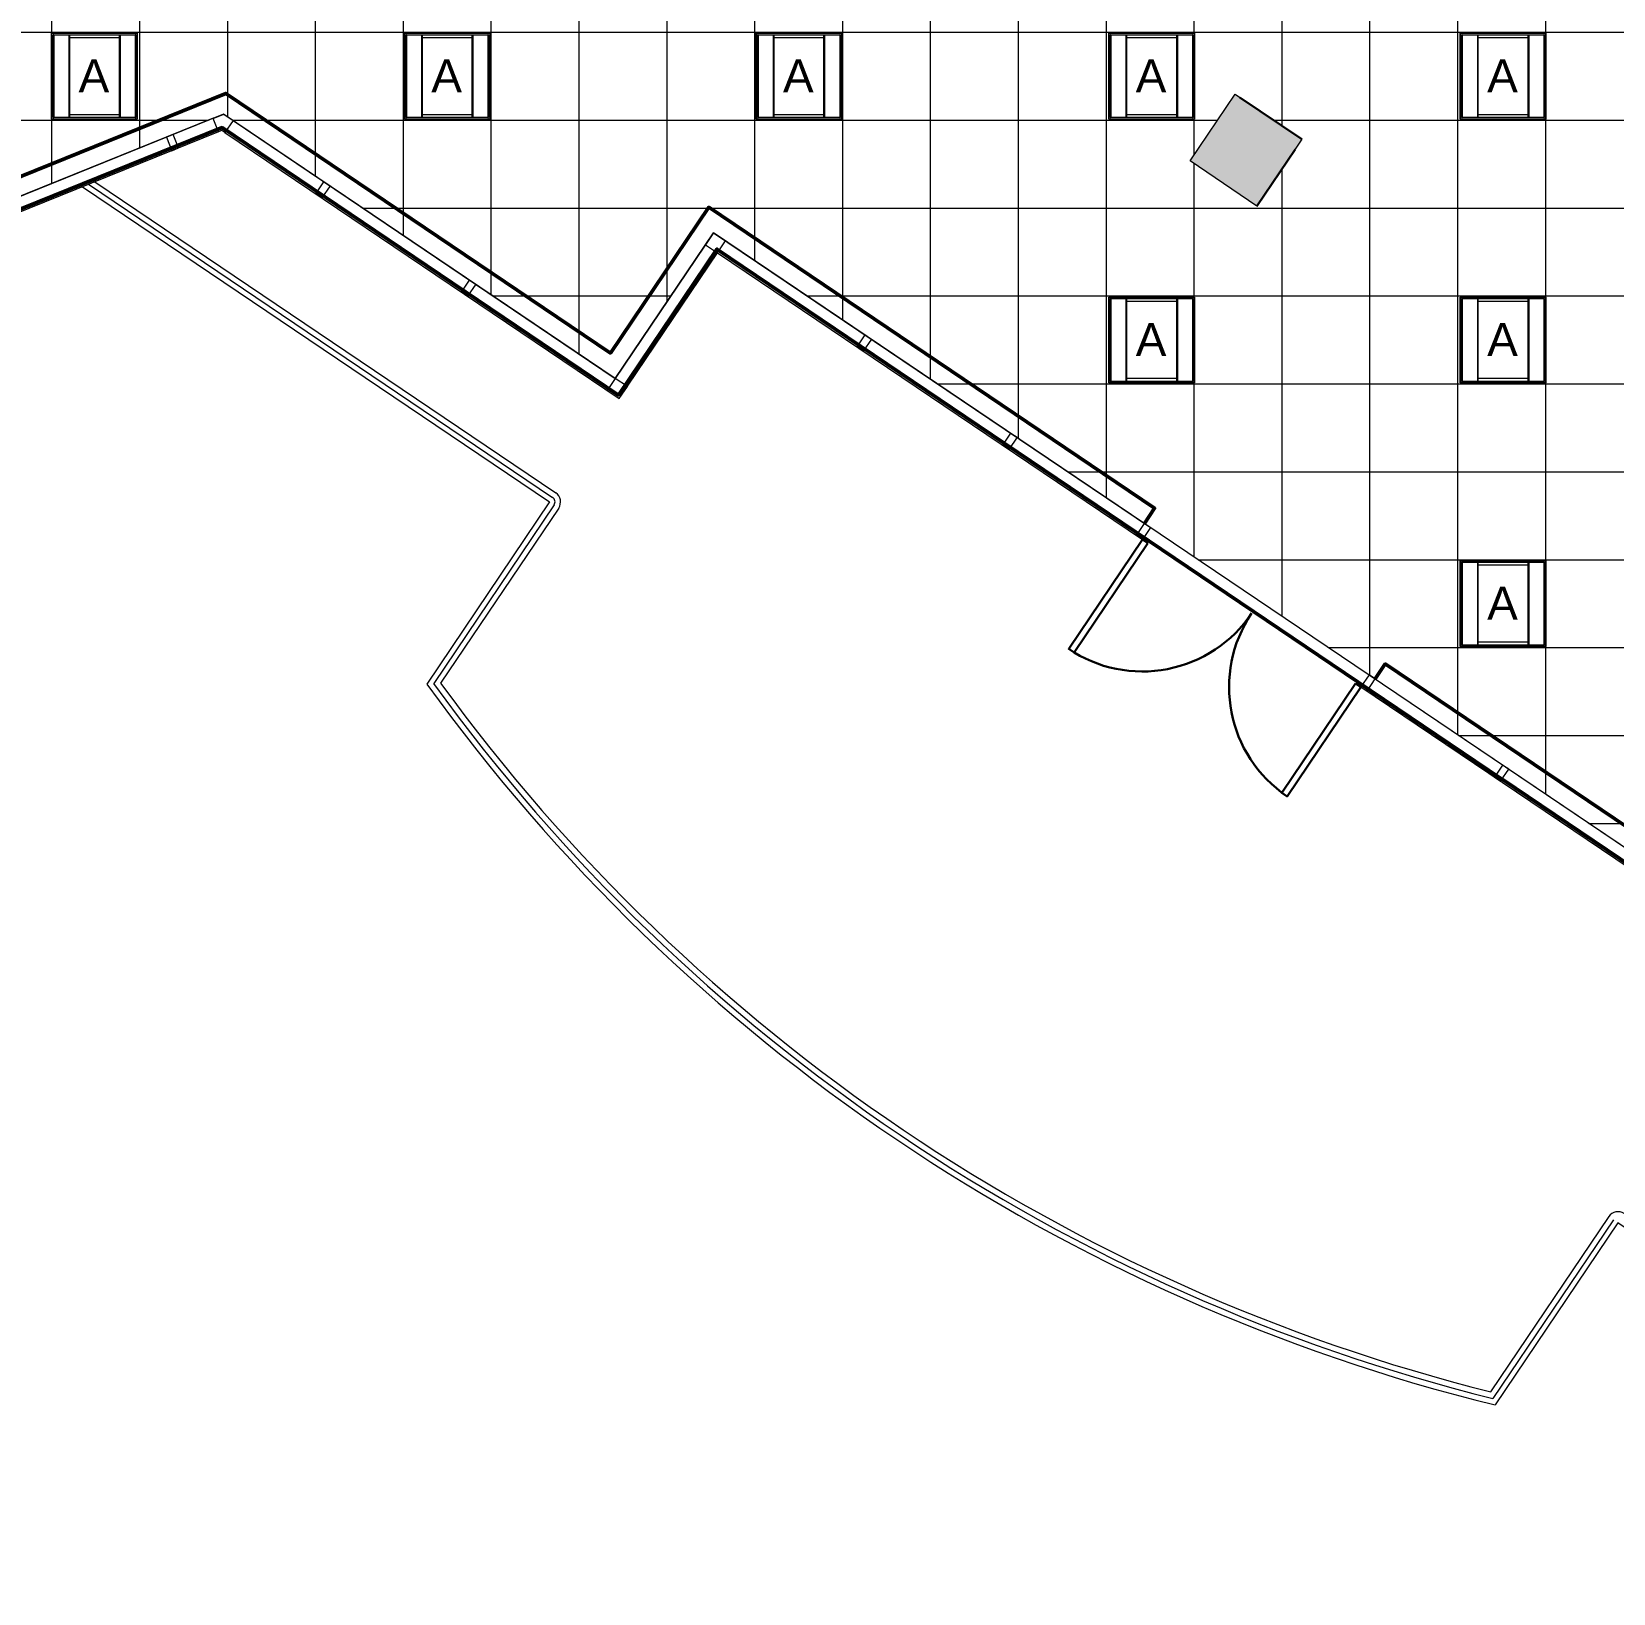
# Model space of a CAD drawing. Header units: inches. Extents: x -285 to 3116, y -17387 to -14851.
# Drawn here: x 718.6 to 1150.6, y -16107.9 to -15681.5 of the extents above; entities that cross this region are included whole.
import ezdxf

# ---------------------------------------------------------------- set-up
doc = ezdxf.new("R2010")
doc.units = ezdxf.units.IN
doc.header["$MEASUREMENT"] = 0
for name, color, linetype, lineweight in [('A-Anno-Note', 130, 'Continuous', 50), ('A-CLNG', 13, 'Continuous', 13), ('A-CLNG-PATT', 13, 'Continuous', 13), ('A-COLS', 250, 'Continuous', 30), ('A-DOOR', 31, 'Continuous', 13), ('A-FLOR-HRAL', 10, 'Continuous', 20), ('A-WALL', 113, 'Continuous', 13), ('A-WALL-PRHT', 130, 'Continuous', 50), ('Chevy Chase Pavilion_9th - 900 _ 910_dwg', 8, 'Continuous', 9), ('E-LITE-EQPM', 33, 'Continuous', 9), ('E-LITE-EQPM-IDEN', 33, 'Continuous', 9), ('S-COLS', 52, 'Continuous', 13)]:
    doc.layers.add(name, color=color, linetype=linetype, lineweight=lineweight)
doc.styles.add('Arial', font='arial.ttf', dxfattribs={"height": 9})

# ---------------------------------------------------------------- blocks, each defined once
blk = doc.blocks.new('Chevy Chase Pavilion_9th - 900 _ 910_dwg-4821032-FIRST FLOOR RCP')
at = {"layer": 'A-Anno-Note', "color": 213, "flags": 128}
for points in [[(1177.1, 2595.31), (1178.46, 2591.93), (1414.07, 2687.14), (1522.33, 2614.1), (1549.2, 2653.93), (1763.66, 2509.24)], [(1763.67, 2509.25), (1842.2, 2456.29), (1815.33, 2416.47), (1943.2, 2330.22)]]:
    blk.add_lwpolyline(points, dxfattribs=at)
at = {"layer": 'A-COLS', "color": 133}
for p, q in [((1692.08, 2695.38), (1709.02, 2683.95)), ((1707.13, 2681.14), (1696.72, 2665.71))]:
    blk.add_line(p, q, dxfattribs=at)
at = {"layer": 'A-DOOR', "color": 133, "lineweight": 30, "flags": 128}
for points in [[(1666.88, 2573.65), (1646.76, 2543.79), (1645.31, 2544.77), (1665.43, 2574.62)], [(1723.67, 2535.34), (1703.53, 2505.5), (1704.97, 2504.52), (1725.12, 2534.36)]]:
    blk.add_lwpolyline(points, close=True, dxfattribs=at)
at = {"layer": 'A-DOOR', "color": 133, "lineweight": 30}
for centre, start, end in [((1665.43, 2574.62), 236.0178, 326.0179), ((1725.12, 2534.36), 145.9774, 235.9774)]:
    blk.add_arc(centre, 36, start, end, dxfattribs=at)
at = {"layer": 'A-FLOR-HRAL', "color": 253}
for p, q in [((1413.1, 2685.97), (677.54, 2388.8)), ((1377.61, 2671.64), (1504.35, 2586.17)), ((1379.29, 2672.32), (1505.19, 2587.41)), ((1504.75, 2584.09), (1471.86, 2535.32)), ((1506, 2583.25), (1473.75, 2535.43)), ((1792.84, 2389.79), (1760.57, 2341.93)), ((1794.09, 2388.94), (1761.17, 2340.15))]:
    blk.add_line(p, q, dxfattribs=at)
at = {"layer": 'A-FLOR-HRAL', "color": 253, "flags": 128}
for points in [[(1411.61, 2689.65), (676.06, 2392.47), (674.2, 2391.72), (675.69, 2388.05), (677.54, 2388.8), (676.06, 2392.47)], [(1417.06, 2689.07), (1521.47, 2618.63), (1519.26, 2615.35), (1522.54, 2613.14), (1524.76, 2616.42), (1521.47, 2618.63), (1548.31, 2658.42), (1667.65, 2577.92)], [(1414.84, 2685.79), (1522.54, 2613.13), (1549.38, 2652.93), (1665.44, 2574.64)], [(1375.94, 2670.97), (1503.51, 2584.93), (1469.96, 2535.18)], [(1946.72, 2331.78), (1819.84, 2417.36), (1846.68, 2457.15), (1844.47, 2453.87), (1841.19, 2456.08), (1843.4, 2459.36), (1846.69, 2457.15), (1727.34, 2537.65)], [(1944.51, 2328.5), (1814.34, 2416.29), (1841.19, 2456.09), (1725.13, 2534.37)], [(1945.33, 2286.93), (1795.33, 2388.11), (1761.77, 2338.36)]]:
    blk.add_lwpolyline(points, dxfattribs=at)
for points in [[(1414.01, 2686.35), (1413.09, 2685.97), (1411.61, 2689.64), (1414.49, 2690.8), (1417.06, 2689.07), (1414.84, 2685.79)], [(1400.69, 2685.24), (1398.83, 2684.5), (1400.32, 2680.82), (1402.17, 2681.57)], [(1441.88, 2672.3), (1443.54, 2671.19), (1441.32, 2667.9), (1439.67, 2669.02)], [(1548.31, 2658.43), (1546.09, 2655.15), (1549.38, 2652.93), (1551.59, 2656.21)], [(1481.68, 2645.47), (1483.33, 2644.35), (1481.12, 2641.07), (1479.46, 2642.18)], [(1589.74, 2630.5), (1591.4, 2629.39), (1589.19, 2626.11), (1587.53, 2627.22)], [(1629.54, 2603.67), (1631.2, 2602.56), (1628.98, 2599.27), (1627.33, 2600.39)], [(1666.02, 2579.07), (1667.68, 2577.96), (1665.46, 2574.67), (1663.81, 2575.79)], [(1729.02, 2536.57), (1727.37, 2537.69), (1725.15, 2534.41), (1726.81, 2533.29)], [(1765.49, 2511.96), (1763.84, 2513.08), (1761.62, 2509.79), (1763.28, 2508.68)]]:
    blk.add_lwpolyline(points, close=True, dxfattribs=at)
at = {"layer": 'A-FLOR-HRAL', "color": 253}
for centre, radius, start, end in [((1503.51, 2584.93), 1.5, 325.9838, 56.0047), ((1503.51, 2584.93), 3, 326.0043, 56.0147), ((1883.54, 2833.62), 510, 215.8143, 256.1862), ((1883.54, 2833.62), 508.42, 215.9268, 256.0727), ((1883.54, 2833.62), 506.8, 216.0418, 255.9577), ((1795.33, 2388.11), 3, 55.9892, 145.9996)]:
    blk.add_arc(centre, radius, start, end, dxfattribs=at)
at = {"layer": 'A-WALL', "color": 133, "lineweight": 30}
for p, q in [((1412.82, 2686.64), (1401.91, 2682.23)), ((1440.06, 2669.61), (1415.23, 2686.36)), ((1400.06, 2681.48), (1357.4, 2664.25)), ((1441.72, 2668.49), (1479.85, 2642.76)), ((1548.79, 2653.33), (1524.15, 2616.81)), ((1549.78, 2653.53), (1587.92, 2627.8)), ((1481.51, 2641.66), (1519.65, 2615.93)), ((1589.58, 2626.7), (1627.72, 2600.97)), ((1629.37, 2599.89), (1664.18, 2576.34)), ((1762.05, 2510.39), (1727.18, 2533.84)), ((1801.81, 2483.53), (1763.67, 2509.25))]:
    blk.add_line(p, q, dxfattribs=at)
at = {"layer": 'A-WALL-PRHT', "color": 213, "flags": 128}
for points in [[(1187.42, 2604.46), (1415.08, 2696.44), (1520.12, 2625.57), (1546.97, 2665.36), (1668.79, 2583.18), (1666.02, 2579.07)], [(1954.29, 2332.7), (1826.78, 2418.71), (1853.62, 2458.5), (1731.79, 2540.68), (1729.02, 2536.57)]]:
    blk.add_lwpolyline(points, dxfattribs=at)
blk = doc.blocks.new('Concrete-Rectangular-Column - 1_10_-4868861-FIRST FLOOR RCP')
at = {"layer": 'S-COLS', "lineweight": 9}
blk.add_hatch(color=7, dxfattribs=at).paths.add_polyline_path([(-11, -11), (11, -11), (11, 11), (-11, 11), (-11, -0.73)], flags=0)
at = {"layer": 'S-COLS', "color": 8, "lineweight": 20}
for p, q in [((-11, 11), (11, 11)), ((-11, -11), (-11, 11)), ((11, 11), (11, -11)), ((11, -11), (-11, -11))]:
    blk.add_line(p, q, dxfattribs=at)
blk = doc.blocks.new('L-Recessed-Axis-Duo - 2 x 2-V5-FIRST FLOOR RCP')
at = {"layer": 'E-LITE-EQPM'}
for p, q in [((-11.7, 11.7), (-11.7, -11.7)), ((11.7, 11.7), (-11.7, 11.7)), ((-11.37, 11.26), (-11.37, 11.27)), ((-11.37, 11.14), (-11.37, 11.26)), ((-11.37, 11.14), (11.38, 11.14)), ((11.32, 11.32), (-11.32, 11.32)), ((-11.32, 11.32), (-11.32, -11.32)), ((11.32, -11.32), (11.32, 11.32)), ((11.38, 11.27), (11.38, 11.26)), ((11.38, 11.26), (11.38, 11.14)), ((11.7, -11.7), (11.7, 11.7)), ((-11.32, 7.03), (11.32, 7.03)), ((-11.32, 7.02), (11.32, 7.02)), ((-11.32, 6.85), (11.32, 6.85)), ((-10.57, 6.86), (-10.57, -6.86)), ((10.57, -6.86), (10.57, 6.86)), ((11.32, -6.85), (-11.32, -6.85)), ((-11.32, -7.02), (11.32, -7.02)), ((-11.32, -7.03), (11.32, -7.03)), ((-11.7, -11.7), (11.7, -11.7)), ((-11.37, -11.26), (-11.37, -11.14)), ((-11.37, -11.14), (11.38, -11.14)), ((-11.37, -11.27), (-11.37, -11.26)), ((-11.32, -11.32), (11.32, -11.32)), ((11.38, -11.14), (11.38, -11.26)), ((11.38, -11.26), (11.38, -11.27))]:
    blk.add_line(p, q, dxfattribs=at)
for points, knots in [([(-11.64, 11.64), (-11.65, 11.65), (-11.65, 11.65), (-11.66, 11.66), (-11.67, 11.67), (-11.68, 11.68), (-11.68, 11.68), (-11.69, 11.69), (-11.69, 11.69), (-11.7, 11.7), (-11.7, 11.7), (-11.7, 11.7), (-11.7, 11.7)], [0, 0, 0, 0, 0.166667, 0.25, 0.333333, 0.416667, 0.5, 0.583333, 0.666667, 0.75, 0.833333, 1, 1, 1, 1]), ([(11.64, 11.64), (11.65, 11.65), (11.65, 11.65), (11.66, 11.66), (11.67, 11.67), (11.68, 11.68), (11.68, 11.68), (11.69, 11.69), (11.69, 11.69), (11.7, 11.7), (11.7, 11.7), (11.7, 11.7), (11.7, 11.7)], [0, 0, 0, 0, 0.166667, 0.25, 0.333333, 0.416667, 0.5, 0.583333, 0.666667, 0.75, 0.833333, 1, 1, 1, 1]), ([(-11.7, -11.7), (-11.7, -11.7), (-11.7, -11.7), (-11.7, -11.7), (-11.69, -11.69), (-11.69, -11.69), (-11.68, -11.68), (-11.68, -11.68), (-11.67, -11.67), (-11.66, -11.66), (-11.65, -11.65), (-11.65, -11.65), (-11.64, -11.64)], [-1, -1, -1, -1, -0.833333, -0.75, -0.666667, -0.583333, -0.5, -0.416667, -0.333333, -0.25, -0.166667, 0, 0, 0, 0]), ([(11.64, -11.64), (11.65, -11.65), (11.65, -11.65), (11.66, -11.66), (11.67, -11.67), (11.68, -11.68), (11.68, -11.68), (11.69, -11.69), (11.69, -11.69), (11.7, -11.7), (11.7, -11.7), (11.7, -11.7), (11.7, -11.7)], [0, 0, 0, 0, 0.166667, 0.25, 0.333333, 0.416667, 0.5, 0.583333, 0.666667, 0.75, 0.833333, 1, 1, 1, 1])]:
    blk.add_open_spline(points, degree=3, knots=knots, dxfattribs=at)
blk = doc.blocks.new('L-Recessed-Axis-Duo - 2 x 2-V7-FIRST FLOOR RCP')
at = {"layer": 'E-LITE-EQPM'}
for p, q in [((-11.7, 11.7), (-11.7, -11.7)), ((11.7, 11.7), (-11.7, 11.7)), ((-11.37, 11.26), (-11.37, 11.27)), ((-11.37, 11.14), (-11.37, 11.26)), ((-11.37, 11.14), (11.38, 11.14)), ((11.32, 11.32), (-11.32, 11.32)), ((-11.32, 11.32), (-11.32, -11.32)), ((11.32, -11.32), (11.32, 11.32)), ((11.38, 11.27), (11.38, 11.26)), ((11.38, 11.26), (11.38, 11.14)), ((11.7, -11.7), (11.7, 11.7)), ((-11.32, 7.03), (11.32, 7.03)), ((-11.32, 7.02), (11.32, 7.02)), ((-11.32, 6.85), (11.32, 6.85)), ((-10.57, 6.86), (-10.57, -6.86)), ((10.57, -6.86), (10.57, 6.86)), ((11.32, -6.85), (-11.32, -6.85)), ((-11.32, -7.02), (11.32, -7.02)), ((-11.32, -7.03), (11.32, -7.03)), ((-11.7, -11.7), (11.7, -11.7)), ((-11.37, -11.26), (-11.37, -11.14)), ((-11.37, -11.14), (11.38, -11.14)), ((-11.37, -11.27), (-11.37, -11.26)), ((-11.32, -11.32), (11.32, -11.32)), ((11.38, -11.14), (11.38, -11.26)), ((11.38, -11.26), (11.38, -11.27))]:
    blk.add_line(p, q, dxfattribs=at)
for points, knots in [([(-11.64, 11.64), (-11.65, 11.65), (-11.65, 11.65), (-11.66, 11.66), (-11.67, 11.67), (-11.68, 11.68), (-11.68, 11.68), (-11.69, 11.69), (-11.69, 11.69), (-11.7, 11.7), (-11.7, 11.7), (-11.7, 11.7), (-11.7, 11.7)], [0, 0, 0, 0, 0.166667, 0.25, 0.333333, 0.416667, 0.5, 0.583333, 0.666667, 0.75, 0.833333, 1, 1, 1, 1]), ([(11.64, 11.64), (11.65, 11.65), (11.65, 11.65), (11.66, 11.66), (11.67, 11.67), (11.68, 11.68), (11.68, 11.68), (11.69, 11.69), (11.69, 11.69), (11.7, 11.7), (11.7, 11.7), (11.7, 11.7), (11.7, 11.7)], [0, 0, 0, 0, 0.166667, 0.25, 0.333333, 0.416667, 0.5, 0.583333, 0.666667, 0.75, 0.833333, 1, 1, 1, 1]), ([(-11.7, -11.7), (-11.7, -11.7), (-11.7, -11.7), (-11.7, -11.7), (-11.69, -11.69), (-11.69, -11.69), (-11.68, -11.68), (-11.68, -11.68), (-11.67, -11.67), (-11.66, -11.66), (-11.65, -11.65), (-11.65, -11.65), (-11.64, -11.64)], [-1, -1, -1, -1, -0.833333, -0.75, -0.666667, -0.583333, -0.5, -0.416667, -0.333333, -0.25, -0.166667, 0, 0, 0, 0]), ([(11.64, -11.64), (11.65, -11.65), (11.65, -11.65), (11.66, -11.66), (11.67, -11.67), (11.68, -11.68), (11.68, -11.68), (11.69, -11.69), (11.69, -11.69), (11.7, -11.7), (11.7, -11.7), (11.7, -11.7), (11.7, -11.7)], [0, 0, 0, 0, 0.166667, 0.25, 0.333333, 0.416667, 0.5, 0.583333, 0.666667, 0.75, 0.833333, 1, 1, 1, 1])]:
    blk.add_open_spline(points, degree=3, knots=knots, dxfattribs=at)
blk = doc.blocks.new('L-Recessed-Axis-Duo - 2 x 2-V4-FIRST FLOOR RCP')
at = {"layer": 'E-LITE-EQPM'}
for p, q in [((-11.7, 11.7), (-11.7, -11.7)), ((11.7, 11.7), (-11.7, 11.7)), ((-11.37, 11.26), (-11.37, 11.27)), ((-11.37, 11.14), (-11.37, 11.26)), ((-11.37, 11.14), (11.38, 11.14)), ((11.32, 11.32), (-11.32, 11.32)), ((-11.32, 11.32), (-11.32, -11.32)), ((11.32, -11.32), (11.32, 11.32)), ((11.38, 11.27), (11.38, 11.26)), ((11.38, 11.26), (11.38, 11.14)), ((11.7, -11.7), (11.7, 11.7)), ((-11.32, 7.03), (11.32, 7.03)), ((-11.32, 7.02), (11.32, 7.02)), ((-11.32, 6.85), (11.32, 6.85)), ((-10.57, 6.86), (-10.57, -6.86)), ((10.57, -6.86), (10.57, 6.86)), ((11.32, -6.85), (-11.32, -6.85)), ((-11.32, -7.02), (11.32, -7.02)), ((-11.32, -7.03), (11.32, -7.03)), ((-11.7, -11.7), (11.7, -11.7)), ((-11.37, -11.26), (-11.37, -11.14)), ((-11.37, -11.14), (11.38, -11.14)), ((-11.37, -11.27), (-11.37, -11.26)), ((-11.32, -11.32), (11.32, -11.32)), ((11.38, -11.14), (11.38, -11.26)), ((11.38, -11.26), (11.38, -11.27))]:
    blk.add_line(p, q, dxfattribs=at)
for points, knots in [([(-11.64, 11.64), (-11.65, 11.65), (-11.65, 11.65), (-11.66, 11.66), (-11.67, 11.67), (-11.68, 11.68), (-11.68, 11.68), (-11.69, 11.69), (-11.69, 11.69), (-11.7, 11.7), (-11.7, 11.7), (-11.7, 11.7), (-11.7, 11.7)], [0, 0, 0, 0, 0.166667, 0.25, 0.333333, 0.416667, 0.5, 0.583333, 0.666667, 0.75, 0.833333, 1, 1, 1, 1]), ([(11.64, 11.64), (11.65, 11.65), (11.65, 11.65), (11.66, 11.66), (11.67, 11.67), (11.68, 11.68), (11.68, 11.68), (11.69, 11.69), (11.69, 11.69), (11.7, 11.7), (11.7, 11.7), (11.7, 11.7), (11.7, 11.7)], [0, 0, 0, 0, 0.166667, 0.25, 0.333333, 0.416667, 0.5, 0.583333, 0.666667, 0.75, 0.833333, 1, 1, 1, 1]), ([(-11.7, -11.7), (-11.7, -11.7), (-11.7, -11.7), (-11.7, -11.7), (-11.69, -11.69), (-11.69, -11.69), (-11.68, -11.68), (-11.68, -11.68), (-11.67, -11.67), (-11.66, -11.66), (-11.65, -11.65), (-11.65, -11.65), (-11.64, -11.64)], [-1, -1, -1, -1, -0.833333, -0.75, -0.666667, -0.583333, -0.5, -0.416667, -0.333333, -0.25, -0.166667, 0, 0, 0, 0]), ([(11.64, -11.64), (11.65, -11.65), (11.65, -11.65), (11.66, -11.66), (11.67, -11.67), (11.68, -11.68), (11.68, -11.68), (11.69, -11.69), (11.69, -11.69), (11.7, -11.7), (11.7, -11.7), (11.7, -11.7), (11.7, -11.7)], [0, 0, 0, 0, 0.166667, 0.25, 0.333333, 0.416667, 0.5, 0.583333, 0.666667, 0.75, 0.833333, 1, 1, 1, 1])]:
    blk.add_open_spline(points, degree=3, knots=knots, dxfattribs=at)
blk = doc.blocks.new('L-Recessed-Axis-Duo - 2 x 2-V6-FIRST FLOOR RCP')
at = {"layer": 'E-LITE-EQPM'}
for p, q in [((-11.7, 11.7), (-11.7, -11.7)), ((11.7, 11.7), (-11.7, 11.7)), ((-11.37, 11.26), (-11.37, 11.27)), ((-11.37, 11.14), (-11.37, 11.26)), ((-11.37, 11.14), (11.38, 11.14)), ((11.32, 11.32), (-11.32, 11.32)), ((-11.32, 11.32), (-11.32, -11.32)), ((11.32, -11.32), (11.32, 11.32)), ((11.38, 11.27), (11.38, 11.26)), ((11.38, 11.26), (11.38, 11.14)), ((11.7, -11.7), (11.7, 11.7)), ((-11.32, 7.03), (11.32, 7.03)), ((-11.32, 7.02), (11.32, 7.02)), ((-11.32, 6.85), (11.32, 6.85)), ((-10.57, 6.86), (-10.57, -6.86)), ((10.57, -6.86), (10.57, 6.86)), ((11.32, -6.85), (-11.32, -6.85)), ((-11.32, -7.02), (11.32, -7.02)), ((-11.32, -7.03), (11.32, -7.03)), ((-11.7, -11.7), (11.7, -11.7)), ((-11.37, -11.26), (-11.37, -11.14)), ((-11.37, -11.14), (11.38, -11.14)), ((-11.37, -11.27), (-11.37, -11.26)), ((-11.32, -11.32), (11.32, -11.32)), ((11.38, -11.14), (11.38, -11.26)), ((11.38, -11.26), (11.38, -11.27))]:
    blk.add_line(p, q, dxfattribs=at)
for points, knots in [([(-11.64, 11.64), (-11.65, 11.65), (-11.65, 11.65), (-11.66, 11.66), (-11.67, 11.67), (-11.68, 11.68), (-11.68, 11.68), (-11.69, 11.69), (-11.69, 11.69), (-11.7, 11.7), (-11.7, 11.7), (-11.7, 11.7), (-11.7, 11.7)], [0, 0, 0, 0, 0.166667, 0.25, 0.333333, 0.416667, 0.5, 0.583333, 0.666667, 0.75, 0.833333, 1, 1, 1, 1]), ([(11.64, 11.64), (11.65, 11.65), (11.65, 11.65), (11.66, 11.66), (11.67, 11.67), (11.68, 11.68), (11.68, 11.68), (11.69, 11.69), (11.69, 11.69), (11.7, 11.7), (11.7, 11.7), (11.7, 11.7), (11.7, 11.7)], [0, 0, 0, 0, 0.166667, 0.25, 0.333333, 0.416667, 0.5, 0.583333, 0.666667, 0.75, 0.833333, 1, 1, 1, 1]), ([(-11.7, -11.7), (-11.7, -11.7), (-11.7, -11.7), (-11.7, -11.7), (-11.69, -11.69), (-11.69, -11.69), (-11.68, -11.68), (-11.68, -11.68), (-11.67, -11.67), (-11.66, -11.66), (-11.65, -11.65), (-11.65, -11.65), (-11.64, -11.64)], [-1, -1, -1, -1, -0.833333, -0.75, -0.666667, -0.583333, -0.5, -0.416667, -0.333333, -0.25, -0.166667, 0, 0, 0, 0]), ([(11.64, -11.64), (11.65, -11.65), (11.65, -11.65), (11.66, -11.66), (11.67, -11.67), (11.68, -11.68), (11.68, -11.68), (11.69, -11.69), (11.69, -11.69), (11.7, -11.7), (11.7, -11.7), (11.7, -11.7), (11.7, -11.7)], [0, 0, 0, 0, 0.166667, 0.25, 0.333333, 0.416667, 0.5, 0.583333, 0.666667, 0.75, 0.833333, 1, 1, 1, 1])]:
    blk.add_open_spline(points, degree=3, knots=knots, dxfattribs=at)

msp = doc.modelspace()

# ---------------------------------------------------------------- hatches: boundary and pattern name
at = {"layer": 'A-CLNG-PATT'}
h = msp.add_hatch(dxfattribs=at)
h.set_pattern_fill('FP_2', color=256, style=0, pattern_type=2)
h.set_pattern_definition([(0, (1132.1, -15801.672), (0, -24), []), (270, (1132.1, -15801.672), (-24, -1e-15), [])])
h.paths.add_polyline_path([(1202.25, -15939.06), (1421.45, -15834.35), (1410.22, -15806.58), (1413.69, -15805.18), (1423.56, -15829.58), (1570.54, -15770.12), (1560.01, -15744.1), (1560.32, -15743.97), (1537.86, -15688.47), (1527.03, -15692.85), (1484.49, -15587.7), (1322.31, -15587.7), (1310.18, -15605.68), (1291.95, -15593.38), (1295.77, -15587.7), (727.05, -15587.7), (727.05, -15491.75), (663.55, -15491.75), (663.55, -15467.11), (517.78, -15467.11), (517.78, -15568.14), (526.78, -15568.14), (526.78, -15568.77), (527.02, -15568.77), (527.02, -15583.95), (655.63, -15583.95), (672.18, -15625.01), (689.88, -15668.91), (689.94, -15668.88), (694.81, -15680.93), (694.74, -15680.96), (708.19, -15714.35), (708.3, -15714.31), (713.49, -15727.16), (713.38, -15727.21), (713.4, -15727.27), (771, -15704), (877.99, -15776.17), (904.83, -15736.39), (1203.2, -15937.65), (1203.02, -15937.92)], flags=0)
h.paths.add_polyline_path([(1300.78, -15849.34), (1300.78, -15825.94), (1324.18, -15825.94), (1324.18, -15849.34), (1311.22, -15849.34)], flags=0)
h.paths.add_polyline_path([(1109.35, -15849.34), (1108.78, -15849.34), (1108.78, -15825.94), (1132.18, -15825.94), (1132.18, -15849.34), (1122.81, -15849.34)], flags=0)
h.paths.add_polyline_path([(1204.78, -15849.34), (1204.78, -15825.94), (1228.18, -15825.94), (1228.18, -15849.34), (1217.02, -15849.34)], flags=0)
h.paths.add_polyline_path([(1172.62, -15809.62), (1154.38, -15797.32), (1166.68, -15779.08), (1184.92, -15791.38), (1176.64, -15803.66)], flags=0)
h.paths.add_polyline_path([(1515.05, -15777.34), (1491.65, -15777.34), (1491.65, -15753.94), (1515.05, -15753.94), (1515.05, -15770)], flags=0)
h.paths.add_polyline_path([(1217.02, -15777.34), (1204.78, -15777.34), (1204.78, -15753.94), (1228.18, -15753.94), (1228.18, -15777.34)], flags=0)
h.paths.add_polyline_path([(1012.78, -15777.34), (1012.78, -15753.94), (1036.18, -15753.94), (1036.18, -15777.34), (1015.15, -15777.34)], flags=0)
h.paths.add_polyline_path([(1396.78, -15777.34), (1396.78, -15753.94), (1420.18, -15753.94), (1420.18, -15777.34), (1405.43, -15777.34)], flags=0)
h.paths.add_polyline_path([(1300.78, -15777.34), (1300.78, -15753.94), (1324.18, -15753.94), (1324.18, -15777.34), (1311.22, -15777.34)], flags=0)
h.paths.add_polyline_path([(1108.78, -15777.34), (1108.78, -15753.94), (1132.18, -15753.94), (1132.18, -15777.34), (1109.35, -15777.34)], flags=0)
h.paths.add_polyline_path([(1053.24, -15729.09), (1035, -15716.79), (1047.3, -15698.55), (1065.54, -15710.85), (1058.97, -15720.6)], flags=0)
h.paths.add_polyline_path([(1513.09, -15705.34), (1491.65, -15705.34), (1491.65, -15681.94), (1515.05, -15681.94), (1515.05, -15705.34)], flags=0)
h.paths.add_polyline_path([(1122.81, -15705.34), (1108.78, -15705.34), (1108.78, -15681.94), (1132.18, -15681.94), (1132.18, -15705.34)], flags=0)
h.paths.add_polyline_path([(724.02, -15705.34), (724.02, -15681.94), (747.42, -15681.94), (747.42, -15705.34), (725.8, -15705.34)], flags=0)
h.paths.add_polyline_path([(1418.88, -15705.34), (1396.78, -15705.34), (1396.78, -15681.94), (1420.18, -15681.94), (1420.18, -15705.34)], flags=0)
h.paths.add_polyline_path([(1015.15, -15705.34), (1012.78, -15705.34), (1012.78, -15681.94), (1036.18, -15681.94), (1036.18, -15705.34), (1028.6, -15705.34)], flags=0)
h.paths.add_polyline_path([(1204.78, -15705.34), (1204.78, -15681.94), (1228.18, -15681.94), (1228.18, -15705.34), (1210.29, -15705.34)], flags=0)
h.paths.add_polyline_path([(820.37, -15705.34), (820.37, -15681.94), (843.77, -15681.94), (843.77, -15705.34), (826.74, -15705.34)], flags=0)
h.paths.add_polyline_path([(1324.18, -15705.34), (1300.78, -15705.34), (1300.78, -15681.94), (1324.18, -15681.94), (1324.18, -15693.27)], flags=0)
h.paths.add_polyline_path([(916.43, -15705.34), (916.43, -15681.94), (939.83, -15681.94), (939.83, -15705.34), (920.94, -15705.34)], flags=0)
h.paths.add_polyline_path([(835.1, -15678.11), (826.86, -15657.71), (847.25, -15649.47), (855.5, -15669.87), (840.19, -15676.05)], flags=0)
h.paths.add_polyline_path([(1036.18, -15633.12), (1012.78, -15633.12), (1012.78, -15609.72), (1036.18, -15609.72), (1036.18, -15631.57)], flags=0)
h.paths.add_polyline_path([(1405.43, -15633.12), (1396.78, -15633.12), (1396.78, -15609.72), (1420.18, -15609.72), (1420.18, -15633.12), (1418.88, -15633.12)], flags=0)
h.paths.add_polyline_path([(920.94, -15633.12), (916.43, -15633.12), (916.43, -15609.72), (939.83, -15609.72), (939.83, -15633.12), (934.4, -15633.12)], flags=0)
h.paths.add_polyline_path([(1311.22, -15633.12), (1300.78, -15633.12), (1300.78, -15609.72), (1324.18, -15609.72), (1324.18, -15633.12)], flags=0)
h.paths.add_polyline_path([(724.02, -15633.12), (724.02, -15609.72), (747.42, -15609.72), (747.42, -15633.12), (732.53, -15633.12)], flags=0)
h.paths.add_polyline_path([(1122.81, -15633.12), (1108.78, -15633.12), (1108.78, -15609.72), (1132.18, -15609.72), (1132.18, -15633.12)], flags=0)
h.paths.add_polyline_path([(1228.18, -15633.12), (1204.78, -15633.12), (1204.78, -15609.72), (1228.18, -15609.72), (1228.18, -15631.57)], flags=0)
h.paths.add_polyline_path([(820.37, -15633.12), (820.37, -15609.72), (843.77, -15609.72), (843.77, -15633.12), (826.74, -15633.12)], flags=0)
h.paths.add_polyline_path([(676.73, -15537.28), (676.73, -15513.88), (700.13, -15513.88), (700.13, -15537.28), (678.7, -15537.28)], flags=0)
h.paths.add_polyline_path([(627.73, -15537.28), (604.33, -15537.28), (604.33, -15513.88), (627.73, -15513.88), (627.73, -15520.51)], flags=0)
h.paths.add_polyline_path([(544.12, -15537.28), (532.33, -15537.28), (532.33, -15513.88), (555.73, -15513.88), (555.73, -15537.28)], flags=0)

# ---------------------------------------------------------------- linework, layer by layer
at = {"layer": 'A-CLNG'}
for p, q in [((747.42, -15681.94), (724.02, -15681.94)), ((724.02, -15681.94), (724.02, -15705.34)), ((747.42, -15705.34), (747.42, -15681.94)), ((843.77, -15681.94), (820.37, -15681.94)), ((820.37, -15681.94), (820.37, -15705.34)), ((843.77, -15705.34), (843.77, -15681.94)), ((939.83, -15681.94), (916.43, -15681.94)), ((916.43, -15681.94), (916.43, -15705.34)), ((939.83, -15705.34), (939.83, -15681.94)), ((1036.18, -15681.94), (1012.78, -15681.94)), ((1012.78, -15681.94), (1012.78, -15705.34)), ((1036.18, -15705.34), (1036.18, -15681.94)), ((1132.18, -15681.94), (1108.78, -15681.94)), ((1108.78, -15681.94), (1108.78, -15705.34)), ((1132.18, -15705.34), (1132.18, -15681.94)), ((771, -15704), (713.4, -15727.27)), ((877.99, -15776.17), (771, -15704)), ((724.02, -15705.34), (747.42, -15705.34)), ((820.37, -15705.34), (843.77, -15705.34)), ((916.43, -15705.34), (939.83, -15705.34)), ((1012.78, -15705.34), (1036.18, -15705.34)), ((1108.78, -15705.34), (1132.18, -15705.34)), ((904.83, -15736.39), (877.99, -15776.17)), ((1203.2, -15937.65), (904.83, -15736.39)), ((1036.18, -15753.94), (1012.78, -15753.94)), ((1012.78, -15753.94), (1012.78, -15777.34)), ((1036.18, -15777.34), (1036.18, -15753.94)), ((1132.18, -15753.94), (1108.78, -15753.94)), ((1108.78, -15753.94), (1108.78, -15777.34)), ((1132.18, -15777.34), (1132.18, -15753.94)), ((1012.78, -15777.34), (1036.18, -15777.34)), ((1108.78, -15777.34), (1132.18, -15777.34)), ((1132.18, -15825.94), (1108.78, -15825.94)), ((1108.78, -15825.94), (1108.78, -15849.34)), ((1132.18, -15849.34), (1132.18, -15825.94)), ((1108.78, -15849.34), (1132.18, -15849.34))]:
    msp.add_line(p, q, dxfattribs=at)

# ---------------------------------------------------------------- block references
at = {"layer": 'Chevy Chase Pavilion_9th - 900 _ 910_dwg', "color": 253, "lineweight": 20}
msp.add_blockref('Chevy Chase Pavilion_9th - 900 _ 910_dwg-4821032-FIRST FLOOR RCP', (-643.48, -18394.8), dxfattribs=at)
msp.add_blockref('Chevy Chase Pavilion_9th - 900 _ 910_dwg-4821032-FIRST FLOOR RCP', (-643.48, -18394.8), dxfattribs=at)
at = {"layer": 'E-LITE-EQPM', "extrusion": (0, 0, -1), "rotation": 270.0000000000001}
for name, p in [('L-Recessed-Axis-Duo - 2 x 2-V5-FIRST FLOOR RCP', (-735.72, -15693.64)), ('L-Recessed-Axis-Duo - 2 x 2-V4-FIRST FLOOR RCP', (-832.07, -15693.64)), ('L-Recessed-Axis-Duo - 2 x 2-V7-FIRST FLOOR RCP', (-928.13, -15693.64)), ('L-Recessed-Axis-Duo - 2 x 2-V5-FIRST FLOOR RCP', (-1024.48, -15693.64)), ('L-Recessed-Axis-Duo - 2 x 2-V5-FIRST FLOOR RCP', (-1120.48, -15693.64)), ('L-Recessed-Axis-Duo - 2 x 2-V6-FIRST FLOOR RCP', (-1024.48, -15765.64)), ('L-Recessed-Axis-Duo - 2 x 2-V5-FIRST FLOOR RCP', (-1120.48, -15765.64)), ('L-Recessed-Axis-Duo - 2 x 2-V6-FIRST FLOOR RCP', (-1120.48, -15837.64))]:
    msp.add_blockref(name, p, dxfattribs=at)
at = {"layer": 'S-COLS', "lineweight": 9, "rotation": 55.99814673861318}
msp.add_blockref('Concrete-Rectangular-Column - 1_10_-4868861-FIRST FLOOR RCP', (1050.27, -15713.82), dxfattribs=at)

# ---------------------------------------------------------------- texts
at = {"layer": 'E-LITE-EQPM-IDEN', "char_height": 9, "width": 10.302, "attachment_point": 1, "style": 'Arial'}
for insert in [(731.37, -15689.05), (827.72, -15689.05), (923.78, -15689.05), (1020.13, -15689.05), (1116.13, -15689.05), (1020.13, -15761.05), (1116.13, -15761.05), (1116.13, -15833.05)]:
    msp.add_mtext('A', dxfattribs=dict(at, insert=insert))

doc.saveas('drawing.dxf')
